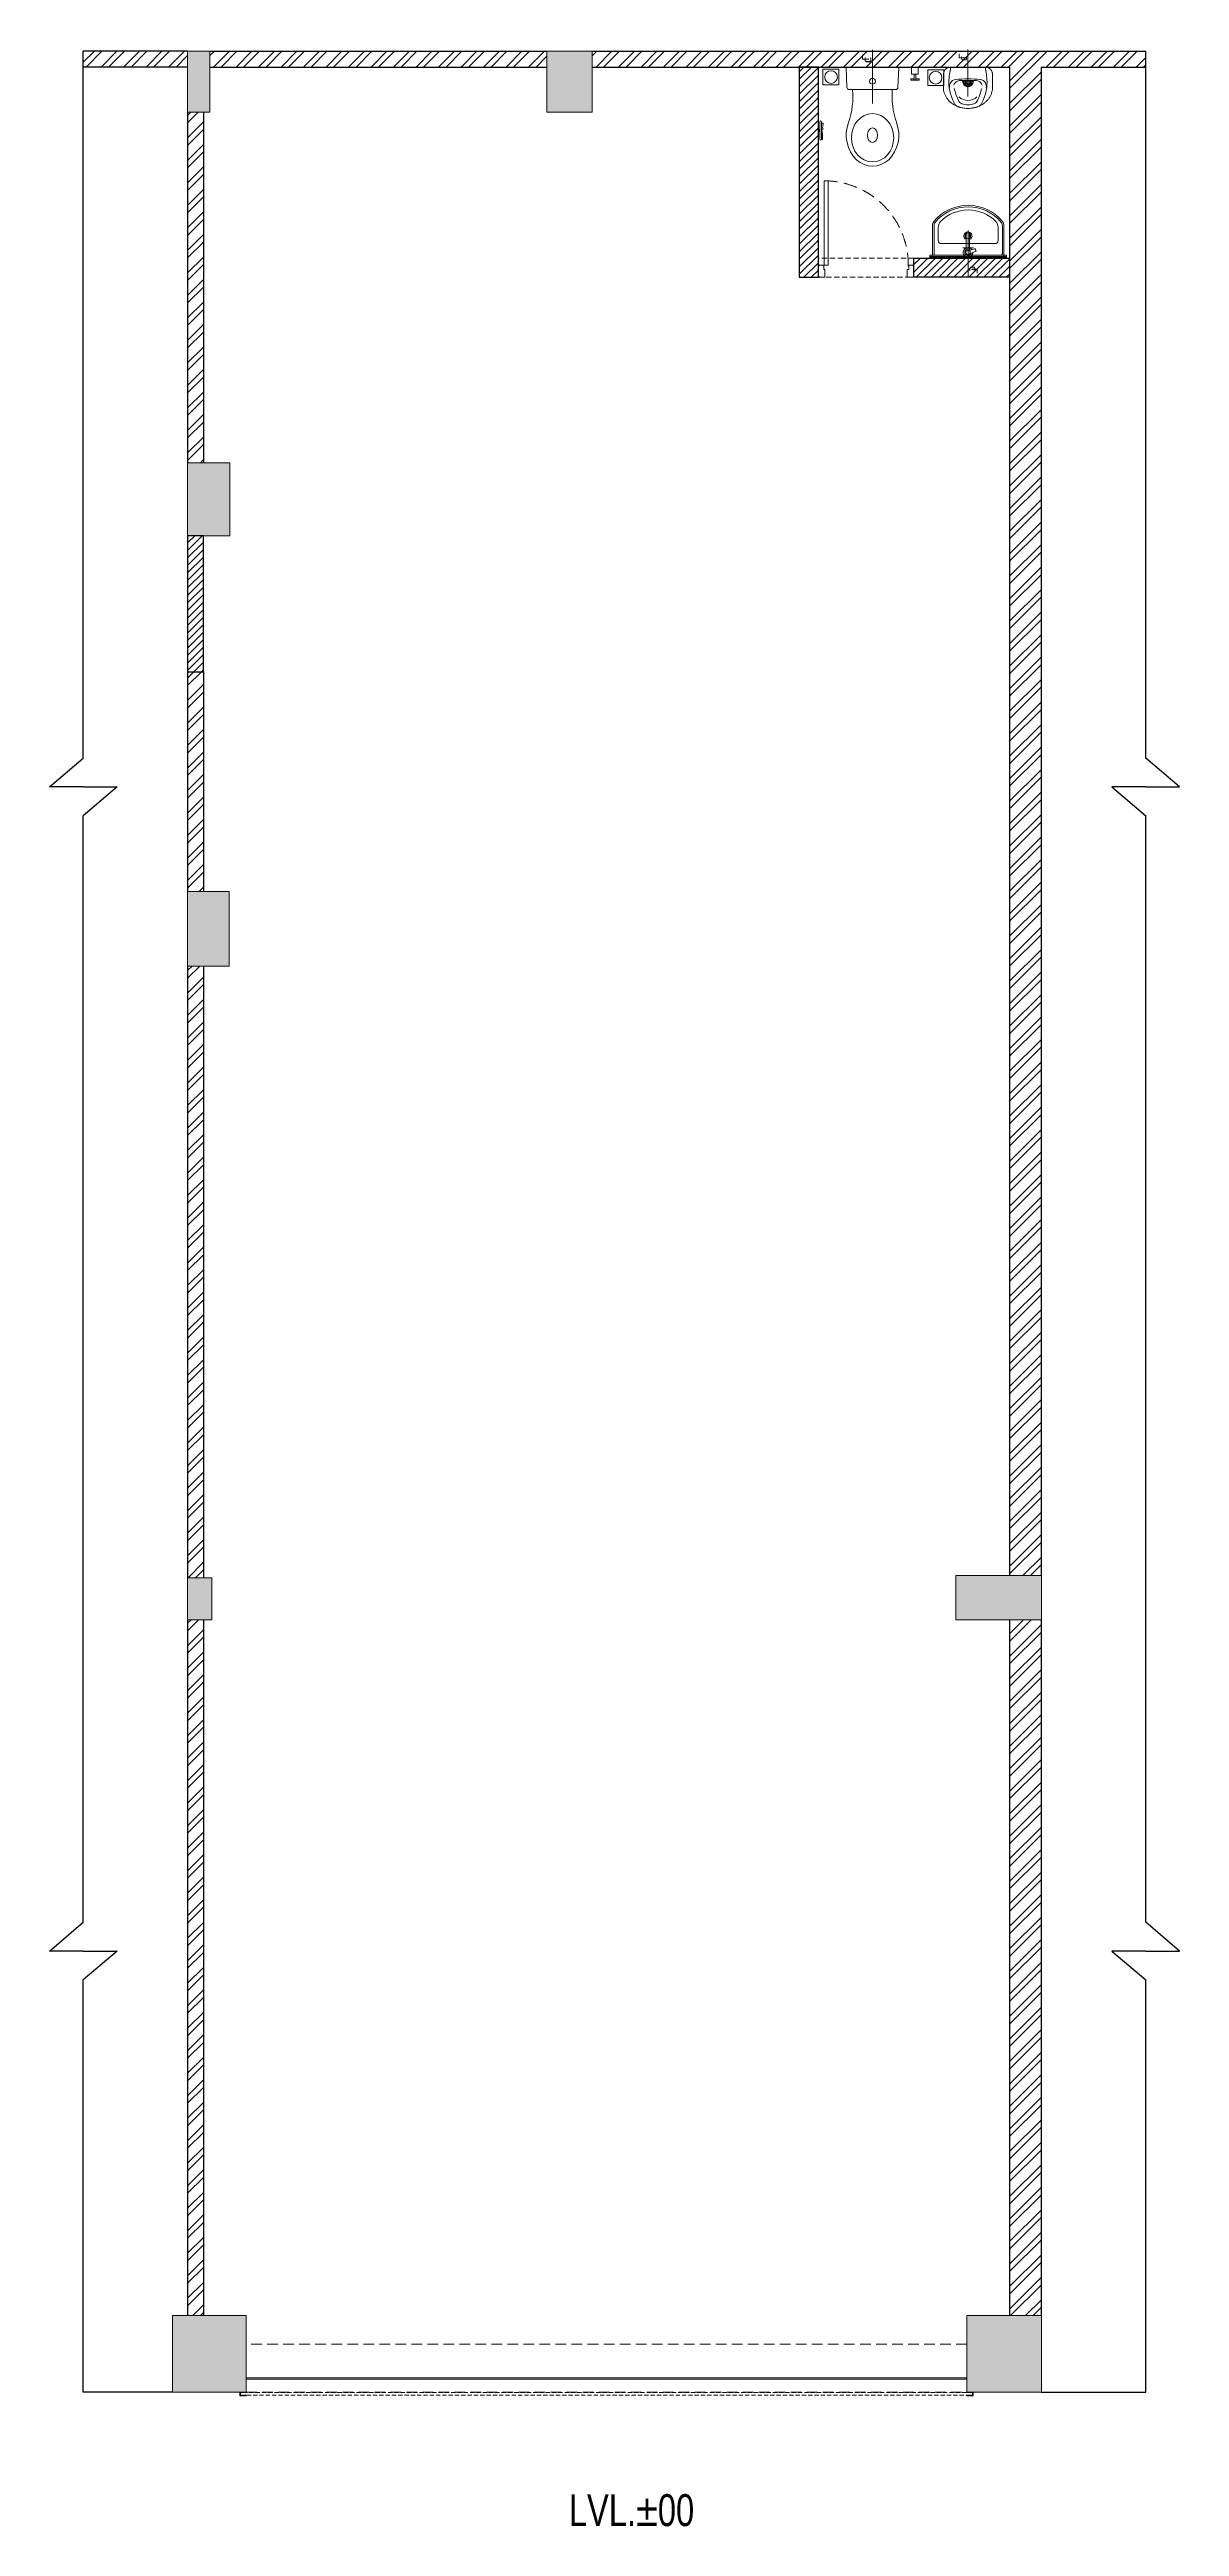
# Model space of a CAD drawing. Header units: feet. Extents: x -2633 to 6235, y -17660 to 1777.
import ezdxf

# ---------------------------------------------------------------- set-up
doc = ezdxf.new("R2010")
doc.units = ezdxf.units.FT
doc.header["$LTSCALE"] = 33
doc.header["$MEASUREMENT"] = 0
for name, pattern in [('a_p6_plan_L18$0$HIDDEN', [0.375, 0.25, -0.125]), ('CENTER', [2, 1.25, -0.25, 0.25, -0.25]), ('DOT2', [0.125, 0, -0.125]), ('HIDDEN', [9.525, 6.35, -3.175]), ('HIDDEN2', [4.7625, 3.175, -1.5875]), ('HIDDENX2', [0.75, 0.5, -0.25])]:
    doc.linetypes.add(name, pattern=pattern)
for name, color, linetype, lineweight in [('A-COL', 243, 'Continuous', 9), ('A-Glazing', 4, 'Continuous', 20), ('A-RCC', 10, 'Continuous', 0), ('A-shutter', 8, 'Continuous', 18), ('beam', 90, 'Continuous', 9), ('centerline-toilets', 2, 'CENTER', 13), ('column hatch', 5, 'Continuous', 0), ('Door', 2, 'Continuous', 13), ('ele', 252, 'Continuous', 13), ('Fhitting', 152, 'Continuous', 30), ('LENS-DOOR', 34, 'Continuous', 20), ('LENS_CURTAIN', 5, 'a_p6_plan_L18$0$HIDDEN', 9), ('LN-HATCH', 251, 'Continuous', 0), ('Mirror', 150, 'Continuous', 20), ('Panelling', 65, 'Continuous', 18), ('PARTITION', 22, 'Continuous', 30), ('rolling shutter', 1, 'Continuous', 5), ('Toilet', 5, 'Continuous', 9)]:
    doc.layers.add(name, color=color, linetype=linetype, lineweight=lineweight)
doc.layers.add('A-WALL', color=1, linetype='Continuous')
doc.styles.get("Standard").update_dxf_attribs({"font": 'GILC____.TTF'})
pattern_1 = [(225, (-6963588.64, 5278065.97), (88.2999593, -88.2999593), []), (225, (-6963647.5, 5278065.97), (88.2999593, -88.2999593), [])]

# ---------------------------------------------------------------- blocks, each defined once
blk = doc.blocks.new('*U8')
at = {"layer": 'A-shutter', "color": 5, "ltscale": 10}
for points in [[(41038450, -1561539), (41038450, -1561544), (41038405, -1561544), (41038405, -1561564), (41038450, -1561564), (41038450, -1561569), (41038400, -1561569), (41038400, -1561539)], [(41044105, -1561539), (41044105, -1561544), (41044150, -1561544), (41044150, -1561564), (41044105, -1561564), (41044105, -1561569), (41044155, -1561569), (41044155, -1561539)]]:
    blk.add_lwpolyline(points, close=True, dxfattribs=at)
at = {"layer": 'A-shutter', "color": 5, "linetype": 'HIDDENX2', "ltscale": 2}
blk.add_lwpolyline([(41038405, -1561544), (41038405, -1561564), (41044150, -1561564), (41044150, -1561544)], close=True, dxfattribs=at)
blk = doc.blocks.new('DLF-RSP-AR-CD-DWG-4DT-3113$0$X-TYPICAL TOILET UPPER FLOORS - 02$0$urinals')
at = {"layer": 'Toilet'}
for p, q in [((0, -16), (0, 8)), ((-46, -115), (46, -115)), ((0, -105), (0, -161))]:
    blk.add_line(p, q, dxfattribs=at)
blk.add_lwpolyline([(135, 0), (-135, 0, 0.036949), (-150, -116, 0.138094), (-100, -297, 0.221721), (-52, -318, 0.062656), (0, -325, 0.062656), (52, -318, 0.221721), (100, -297, 0.138094), (150, -116, 0.036949)], format="xyb", close=True, dxfattribs=at)
for centre, radius, start, end in [((-91, -153), 53.8, 148.4868, 188.6401), ((-94, -145), 47.1, 93.3708, 154.4824), ((-71, -150), 40.2, 106.7016, 169.725), ((414, -38), 538, 193.994, 204.5632), ((3, -1238), 1145, 90.1625, 95.0265), ((-51, -225), 119, 89.5454, 105.8857), ((0, -996), 891, 89.9918, 93.182), ((0, -115), 40, 167.428, 12.572), ((0, -115), 33, 164.1814, 15.8186), ((0, -115), 32, 163.6049, 16.3951), ((0, -115), 22.6, 155.6653, 24.3347), ((0, -115), 14.7, 139.9109, 40.0891), ((-3, -1238), 1145, 84.9735, 89.8375), ((0, -996), 891, 86.818, 90.0082), ((51, -225), 119, 74.1143, 90.4546), ((-414, -38), 538, 335.4368, 346.006), ((71, -150), 40.2, 10.275, 73.2984), ((94, -145), 47.1, 25.5176, 86.6292), ((91, -153), 53.8, 351.3599, 31.5132), ((-30, -241), 50, 204.5632, 250.4606), ((-2, -165), 97.6, 225, 270.9552), ((-2, -161), 135, 250.4606, 270.6492), ((2, -165), 97.6, 269.0448, 315), ((2, -161), 135, 269.3508, 289.5394), ((30, -241), 50, 289.5394, 335.4368)]:
    blk.add_arc(centre, radius, start, end, dxfattribs=at)
blk.add_open_spline([(135, 0), (105, 0), (76, 0), (-13, 0), (-73, 0), (-133, 0), (-133, 0), (-134, 0), (-134, 0), (-135, 0), (-135, 0), (-135, 0), (-135, 0), (-135, 0), (-135, 0), (-135, 0), (-135, 0), (-135, 0), (-135, 0), (-135, 0), (-135, 0), (-135, 0), (-135, 0), (-136, 0), (-136, 0), (-136, 0), (-137, 0), (-138, 0), (-138, 0), (-141, 0), (-142, 0), (-146, -1), (-149, -2), (-155, -3), (-158, -5), (-163, -7), (-166, -9), (-171, -13), (-173, -15), (-178, -19), (-180, -22), (-184, -27), (-185, -29), (-188, -35), (-189, -38), (-191, -43), (-191, -46), (-192, -50), (-192, -51), (-192, -52), (-192, -54), (-193, -56), (-193, -56), (-193, -57), (-193, -57), (-193, -57), (-193, -57), (-193, -57), (-193, -57), (-193, -57), (-193, -57), (-193, -58), (-193, -58), (-193, -58), (-193, -58), (-193, -58), (-193, -58), (-193, -58), (-193, -59), (-193, -59), (-193, -60), (-193, -61), (-193, -62), (-193, -65), (-193, -66), (-193, -72), (-193, -75), (-193, -86), (-193, -93), (-193, -114), (-193, -128), (-193, -146), (-193, -145), (-193, -149), (-193, -150), (-193, -154), (-193, -156), (-193, -159), (-193, -159), (-193, -159), (-193, -159), (-193, -160), (-193, -160), (-193, -160), (-193, -160), (-193, -160), (-193, -160), (-193, -160), (-193, -160), (-193, -160), (-193, -160), (-193, -160), (-193, -161), (-193, -161), (-193, -161), (-193, -162), (-193, -162), (-192, -164), (-192, -165), (-192, -168), (-192, -170), (-192, -176), (-191, -180), (-189, -191), (-188, -198), (-183, -212), (-180, -219), (-173, -233), (-169, -240), (-159, -253), (-154, -259), (-142, -271), (-136, -277), (-123, -287), (-115, -292), (-101, -301), (-93, -305), (-77, -311), (-69, -314), (-53, -319), (-44, -321), (-28, -323), (-20, -324), (-9, -325), (-7, -325), (-3, -325), (-1, -325), (2, -325), (4, -325), (8, -325), (11, -325), (21, -324), (27, -323), (42, -321), (50, -319), (67, -315), (75, -312), (92, -305), (100, -301), (115, -292), (123, -288), (136, -277), (143, -271), (155, -259), (160, -252), (170, -238), (174, -231), (181, -217), (184, -210), (188, -195), (190, -188), (191, -179), (191, -178), (192, -174), (192, -171), (192, -168), (192, -167), (192, -164), (192, -162), (192, -160), (192, -160), (192, -160), (192, -160), (192, -160), (192, -159), (192, -159), (192, -159), (192, -158), (192, -157), (192, -156), (192, -155), (192, -152), (192, -150), (192, -143), (192, -144), (192, -132), (192, -124), (192, -99), (192, -82), (192, -65), (192, -64), (192, -62), (192, -60), (192, -58), (192, -58), (192, -57), (192, -57), (192, -57), (192, -57), (192, -57), (192, -57), (192, -57), (192, -57), (192, -57), (192, -57), (192, -56), (192, -56), (192, -55), (192, -55), (192, -53), (192, -52), (192, -48), (191, -46), (190, -40), (189, -37), (186, -31), (184, -28), (180, -22), (178, -19), (173, -14), (170, -12), (164, -8), (161, -6), (155, -3), (151, -2), (145, -1), (142, 0), (137, 0), (136, 0), (135, 0)], degree=3, knots=[0, 0, 0, 0, 0.329607, 0.329607, 0.988822, 0.988822, 0.996691, 0.996691, 0.998638, 0.998638, 0.99992, 0.99992, 1.000227, 1.000227, 1.000534, 1.000534, 1.001148, 1.001148, 1.002375, 1.002375, 1.00483, 1.00483, 1.009739, 1.009739, 1.019558, 1.019558, 1.039196, 1.039196, 1.078472, 1.078472, 1.157024, 1.157024, 1.314128, 1.314128, 1.471232, 1.471232, 1.628335, 1.628335, 1.785439, 1.785439, 1.942543, 1.942543, 2.099647, 2.099647, 2.256751, 2.256751, 2.413855, 2.413855, 2.450944, 2.450944, 2.525122, 2.525122, 2.556641, 2.556641, 2.563699, 2.563699, 2.567479, 2.567479, 2.57001, 2.57001, 2.570783, 2.570783, 2.572328, 2.572328, 2.573873, 2.573873, 2.576964, 2.576964, 2.583145, 2.583145, 2.595507, 2.595507, 2.620232, 2.620232, 2.669681, 2.669681, 2.76858, 2.76858, 2.966376, 2.966376, 3.36197, 3.36197, 3.45996, 3.45996, 3.491387, 3.491387, 3.554241, 3.554241, 3.562213, 3.562213, 3.566829, 3.566829, 3.570018, 3.570018, 3.570684, 3.570684, 3.571294, 3.571294, 3.571904, 3.571904, 3.573124, 3.573124, 3.575564, 3.575564, 3.580444, 3.580444, 3.590203, 3.590203, 3.609723, 3.609723, 3.648762, 3.648762, 3.72684, 3.72684, 3.861362, 3.861362, 3.995884, 3.995884, 4.130406, 4.130406, 4.264928, 4.264928, 4.39945, 4.39945, 4.533972, 4.533972, 4.668494, 4.668494, 4.803016, 4.803016, 4.937539, 4.937539, 5.072061, 5.072061, 5.118026, 5.118026, 5.144558, 5.144558, 5.17109, 5.17109, 5.224154, 5.224154, 5.330281, 5.330281, 5.468863, 5.468863, 5.607445, 5.607445, 5.746027, 5.746027, 5.884609, 5.884609, 6.023191, 6.023191, 6.161773, 6.161773, 6.300355, 6.300355, 6.438937, 6.438937, 6.577519, 6.577519, 6.602876, 6.602876, 6.653589, 6.653589, 6.673028, 6.673028, 6.711906, 6.711906, 6.713712, 6.713712, 6.715518, 6.715518, 6.719129, 6.719129, 6.726351, 6.726351, 6.740796, 6.740796, 6.769686, 6.769686, 6.827466, 6.827466, 6.943027, 6.943027, 7.174147, 7.174147, 7.636387, 7.636387, 7.659394, 7.659394, 7.705407, 7.705407, 7.71212, 7.71212, 7.713128, 7.713128, 7.714137, 7.714137, 7.716153, 7.716153, 7.720185, 7.720185, 7.728249, 7.728249, 7.744378, 7.744378, 7.776636, 7.776636, 7.841152, 7.841152, 7.970184, 7.970184, 8.14844, 8.14844, 8.326696, 8.326696, 8.504953, 8.504953, 8.683209, 8.683209, 8.861465, 8.861465, 9.039722, 9.039722, 9.217978, 9.217978, 9.283185, 9.283185, 9.283185, 9.283185], dxfattribs=at)
blk = doc.blocks.new('jALI')
at = {"layer": 'Toilet', "ltscale": 5}
h = blk.add_hatch(dxfattribs=at)
h.set_pattern_fill('HEX', color=256, scale=50, angle=135, double=1)
h.set_pattern_definition([(135, (-344825.863, 460708.187), (-7.65465545, -7.65465545), [6.25, -12.5]), (255, (-344825.863, 460708.187), (10.4564538, -2.80179835), [6.25, -12.5]), (195, (-344830.282, 460712.606), (2.80179835, -10.4564538), [6.25, -12.5])])
edge = h.paths.add_edge_path()
edge.add_arc((-393188, 163648), 50, -90, 270)
blk.add_lwpolyline([(-393250, 163582), (-393126, 163582), (-393126, 163709), (-393250, 163709)], close=True, dxfattribs=at)
blk.add_circle((-393188, 163648), 50, dxfattribs=at)
blk = doc.blocks.new('Urinal')
at = {"layer": 'centerline-toilets', "linetype": 'HIDDEN', "ltscale": 10}
blk.add_line((0, 231), (0, -137), dxfattribs=at)
at = {"layer": 'Fhitting', "lineweight": 0, "ltscale": 0.5, "rotation": 180}
blk.add_blockref('DLF-RSP-AR-CD-DWG-4DT-3113$0$X-TYPICAL TOILET UPPER FLOORS - 02$0$urinals', (0, 0), dxfattribs=at)
at = {"layer": 'Fhitting', "lineweight": 0, "ltscale": 0.5, "xscale": -1, "rotation": 90}
blk.add_blockref('jALI', (163394, -393104), dxfattribs=at)
at = {"layer": 'centerline-toilets', "linetype": 'DOT2', "insert": (-31, -69), "char_height": 75, "width": 495.83, "attachment_point": 5, "rotation": 270}
blk.add_mtext('{\\fISOCPEUR|b0|i0|c0|p34;℄}', dxfattribs=at)
blk = doc.blocks.new('WC')
at = {"layer": 'centerline-toilets', "linetype": 'HIDDEN', "ltscale": 10}
blk.add_line((0, 286), (0, -135), dxfattribs=at)
at = {"layer": 'Toilet'}
for p, q in [((-419, 507), (-425, 507)), ((-425, 507), (-425, 489)), ((-419, 489), (-425, 489)), ((-419, 507), (-419, 489)), ((-419, 504), (-413, 504)), ((-419, 492), (-413, 492)), ((-413, 567), (-413, 429)), ((-401, 567), (-401, 429)), ((-206, 6), (-202, 157)), ((-200, 0), (200, 0)), ((181, 177), (-183, 177)), ((206, 6), (200, 157))]:
    blk.add_line(p, q, dxfattribs=at)
at = {"layer": 'Toilet', "ltscale": 100}
for p, q in [((366, 103), (300, 103)), ((300, 92), (300, 103)), ((326, 92), (300, 92)), ((307, 0), (307, 57)), ((359, 57), (307, 57)), ((326, 103), (326, 57)), ((340, 103), (340, 57)), ((366, 92), (340, 92)), ((359, 57), (359, 0)), ((366, 92), (366, 103)), ((359, 0), (307, 0))]:
    blk.add_line(p, q, dxfattribs=at)
at = {"layer": 'Toilet'}
blk.add_circle((0, 112), 22.9, dxfattribs=at)
for centre, radius, start, end in [((-407, 567), 6, 0, 180), ((-407, 429), 6, 180, 0), ((-776, 231), 622, 354.997, 19.0619), ((776, 226), 623, 160.5196, 184.5617), ((-200, 6), 5.72, 177.9546, 270), ((-182, 158), 19.3, 90.3509, 180.8981), ((180, 158), 19.3, 359.1019, 89.6491), ((200, 6), 5.72, 270, 2.0454)]:
    blk.add_arc(centre, radius, start, end, dxfattribs=at)
at = {"layer": 'Toilet', "extrusion": (0, 0, -1)}
for centre, major_axis, ratio, start_param, end_param in [((0, 534), (0, -245), 0.842028, 7.436326, 11.41323), ((0, 535), (0, -57.2), 0.7, 1.570796326794896, 7.853981633974482)]:
    blk.add_ellipse(centre, major_axis=major_axis, ratio=ratio, start_param=start_param, end_param=end_param, dxfattribs=at)
blk.add_ellipse((0, 555), major_axis=(0, -189), ratio=0.878788, dxfattribs=at)
at = {"layer": 'Toilet'}
blk.add_open_spline([(-401, 441), (-397, 441), (-384, 439), (-389, 459), (-396, 480), (-386, 478), (-386, 491), (-403, 487), (-385, 532), (-396, 547), (-391, 570), (-397, 569), (-401, 568)], degree=3, knots=[0, 0, 0, 0, 9.744972, 33.823887, 47.583551, 49.497915, 60.560502, 63.822284, 93.508019, 135.756925, 141.904352, 150.301906, 150.301906, 150.301906, 150.301906], dxfattribs=at)
at = {"layer": 'Fhitting', "lineweight": 0, "ltscale": 0.5, "rotation": 270}
blk.add_blockref('jALI', (-163973, -393109), dxfattribs=at)
at = {"layer": 'centerline-toilets', "linetype": 'DOT2', "insert": (-36, -57), "char_height": 85.83, "width": 567.4, "attachment_point": 5, "rotation": 270}
blk.add_mtext('{\\fISOCPEUR|b0|i0|c0|p34;℄}', dxfattribs=at)
blk = doc.blocks.new('*U9')
at = {"layer": 'LENS-DOOR'}
for p, q in [((547492, 1778574), (547492, 1779235)), ((547523, 1779235), (547492, 1779235)), ((547523, 1779235), (547523, 1778574)), ((547447, 1778569), (547452, 1778569)), ((547447, 1778484), (547447, 1778569)), ((547452, 1778574), (547489, 1778574)), ((547452, 1778569), (547452, 1778574)), ((547489, 1778540), (547489, 1778574)), ((547489, 1778540), (547499, 1778540)), ((547523, 1778574), (547492, 1778574)), ((547499, 1778479), (547499, 1778540)), ((548145, 1778479), (548145, 1778540)), ((548156, 1778540), (548145, 1778540)), ((548192, 1778574), (548156, 1778574)), ((548156, 1778540), (548156, 1778574)), ((548192, 1778569), (548192, 1778574)), ((548197, 1778569), (548192, 1778569)), ((548197, 1778484), (548197, 1778569)), ((547447, 1778484), (547452, 1778484)), ((547452, 1778479), (547452, 1778484)), ((547452, 1778479), (547499, 1778479)), ((548192, 1778479), (548145, 1778479)), ((548192, 1778479), (548192, 1778484)), ((548197, 1778484), (548192, 1778484))]:
    blk.add_line(p, q, dxfattribs=at)
at = {"layer": 'LENS-DOOR', "color": 7, "linetype": 'HIDDEN2', "extrusion": (0, 0, -1)}
blk.add_ellipse((547492, 1778574), major_axis=(661, 0), ratio=1, start_param=-1.570791, end_param=0.051209, dxfattribs=at)
blk = doc.blocks.new('Wash Basin')
at = {"layer": 'PARTITION', "lineweight": 9}
h = blk.add_hatch(dxfattribs=at)
h.set_pattern_fill('ANSI38', color=256, scale=70, angle=990, style=0, double=1)
h.set_pattern_definition([(315, (-64.7135, -33.325), (6.18718, 6.18718), []), (45, (-64.7135, -33.325), (6.18718, 18.56155), [21.875, -13.125])])
h.paths.add_polyline_path([(300, -22), (-300, -22), (-300, -34), (300, -34)])
at = {"layer": 'centerline-toilets', "linetype": 'HIDDEN', "ltscale": 10}
blk.add_line((0, -238), (0, 130), dxfattribs=at)
at = {"layer": 'Mirror', "ltscale": 0.5}
blk.add_lwpolyline([(-300, -34), (-300, -46), (300, -46), (300, -34)], close=True, dxfattribs=at)
at = {"layer": 'Panelling', "lineweight": 9}
blk.add_lwpolyline([(-300, -22), (-300, -34), (300, -34), (300, -22)], close=True, dxfattribs=at)
at = {"layer": 'Toilet', "ltscale": 100}
for p, q in [((-280, -32), (-280, -278)), ((-270, -22), (270, -22)), ((-268, -55), (-268, -278)), ((-258, -45), (258, -45)), ((-15, -89), (-15, -208)), ((11, -208), (11, -89)), ((268, -55), (268, -278)), ((280, -32), (280, -278))]:
    blk.add_line(p, q, dxfattribs=at)
blk.add_lwpolyline([(-235, -264, 0.191896), (-217, -309, 0.420236), (217, -309, 0.191896), (235, -264), (235, -161, 0.414214), (210, -136), (-210, -136, 0.414214), (-235, -161)], format="xyb", close=True, dxfattribs=at)
blk.add_lwpolyline([(41, -103), (-41, -103)], dxfattribs=at)
blk.add_lwpolyline([(23, -62), (58, -74, -0.414214), (61, -81), (58, -93, -0.414214), (50, -96), (16, -85)], format="xyb", dxfattribs=at)
for centre, radius in [((-2, -197), 22.5), ((-2, -67), 17.5)]:
    blk.add_circle(centre, radius, dxfattribs=at)
for centre, radius, start, end in [((-270, -32), 10, 90, 180), ((-258, -55), 10, 90, 180), ((-2, -197), 32.1, 113.0898, 66.246), ((-2, -197), 20.5, 128.0403, 237.2899), ((-2, -197), 20.5, 304.4733, 50.7332), ((258, -55), 10, 0, 90), ((270, -32), 10, 0, 90), ((-230, -278), 50, 180, 218.4461), ((0, -89), 348, 219.2826, 320.7174), ((-230, -278), 38, 180, 218.4461), ((0, -89), 336, 219.313, 320.687), ((230, -278), 38, 321.5539, 0), ((230, -278), 50, 321.5539, 0)]:
    blk.add_arc(centre, radius, start, end, dxfattribs=at)
for centre, major_axis, start_param, end_param in [((-2, -67), (0, 38.3), 4.720493, 9.081982), ((-2, -67), (-0.2, -25.6), 1.769108, 7.074098), ((-2, -67), (0, 38.3), 3.484555, 4.083576), ((-2, -208), (-9.04, 9.04), 0.785398, 3.926991)]:
    blk.add_ellipse(centre, major_axis=major_axis, ratio=1, start_param=start_param, end_param=end_param, dxfattribs=at)
at = {"layer": 'centerline-toilets', "linetype": 'DOT2', "insert": (33, 62), "char_height": 75, "width": 495.83, "attachment_point": 5, "rotation": 90}
blk.add_mtext('{\\fISOCPEUR|b0|i0|c0|p34;℄}', dxfattribs=at)

msp = doc.modelspace()

# ---------------------------------------------------------------- hatches: boundary and pattern name
at = {"layer": 'column hatch'}
h = msp.add_hatch(color=8, dxfattribs=at)
h.dxf.hatch_style = 1
h.paths.add_polyline_path([(1626, 1765), (1271, 1765), (1271, 1285), (1626, 1285)])
h.paths.add_polyline_path([(-1374, 1765), (-1549, 1765), (-1549, 1285), (-1374, 1285)])
h.paths.add_polyline_path([(-1219, -1465), (-1549, -1465), (-1549, -2040), (-1424, -2040), (-1219, -2040)])
h.paths.add_polyline_path([(-1224, -4830), (-1549, -4830), (-1549, -5415), (-1224, -5415)])
h.paths.add_polyline_path([(-1360, -10215), (-1549, -10215), (-1549, -10545), (-1360, -10545)])
h.paths.add_polyline_path([(5151, -10198), (4481, -10198), (4481, -10545), (5151, -10545)])
h.paths.add_polyline_path([(5151, -16005), (4566, -16005), (4566, -16605), (4721, -16605), (5151, -16605)])
h.paths.add_polyline_path([(-1089, -16005), (-1669, -16005), (-1669, -16605), (-1339, -16605), (-1089, -16605)])
at = {"layer": 'LN-HATCH'}
h = msp.add_hatch(dxfattribs=at)
h.set_pattern_fill('ANSI32', color=256, scale=333, angle=180)
h.set_pattern_definition(pattern_1)
h.paths.add_polyline_path([(1271, 1640), (1271, 1765), (-1374, 1765), (-1374, 1640)])
h.paths.add_polyline_path([(-1549, 1640), (-1549, 1765), (-2368, 1765), (-2368, 1640)])
h = msp.add_hatch(dxfattribs=at)
h.set_pattern_fill('ANSI32', color=256, scale=333, angle=180)
h.set_pattern_definition(pattern_1)
h.paths.add_polyline_path([(5151, -10545), (4901, -10545), (4901, -16005), (5151, -16005)])
h.paths.add_polyline_path([(-1424, -10545), (-1549, -10545), (-1549, -16005), (-1424, -16005)])
h.paths.add_polyline_path([(-1424, -5415), (-1549, -5415), (-1549, -10215), (-1424, -10215)])
h.paths.add_polyline_path([(-1424, -3105), (-1549, -3105), (-1549, -4830), (-1424, -4830)])
h.paths.add_polyline_path([(-1424, 1285), (-1549, 1285), (-1549, -1465), (-1424, -1465)])
h.paths.add_polyline_path([(1626, 1640), (4901, 1640), (4901, -10198), (5151, -10198), (5151, -10190), (5151, 1640), (5970, 1640), (5970, 1765), (5151, 1765), (1626, 1765)])
h = msp.add_hatch(dxfattribs=at)
h.set_pattern_fill('ANSI31', color=256, scale=333, angle=180)
h.paths.add_polyline_path([(3251, -10), (3401, -10), (3401, 1640), (3251, 1640)])
h.paths.add_polyline_path([(4151, 140), (4901, 140), (4901, -10), (4151, -10)])
h = msp.add_hatch(dxfattribs=at)
h.set_pattern_fill('ANSI31', color=256, scale=333, angle=180)
h.set_pattern_definition([(225, (-6963588.635, 5278065.968), (29.43331977, -29.43331977), [])])
h.paths.add_polyline_path([(-1549, -3105), (-1424, -3105), (-1424, -2040), (-1549, -2040)])

# ---------------------------------------------------------------- linework, layer by layer
at = {"layer": 'A-COL'}
for p, q in [((-1374, 1765), (-1549, 1765)), ((-1549, 1285), (-1549, 1765)), ((-1374, 1285), (-1374, 1765)), ((1271, 1285), (1271, 1765)), ((1271, 1765), (1626, 1765)), ((1626, 1285), (1626, 1765)), ((-1374, 1285), (-1549, 1285)), ((1271, 1285), (1626, 1285)), ((-1549, -1465), (-1219, -1465)), ((-1549, -1465), (-1549, -2040)), ((-1219, -1465), (-1219, -2040)), ((-1549, -2040), (-1424, -2040)), ((-1424, -2040), (-1219, -2040)), ((-1224, -4830), (-1549, -4830)), ((-1549, -5415), (-1549, -4830)), ((-1224, -5415), (-1224, -4830)), ((-1549, -5415), (-1224, -5415)), ((-1360, -10215), (-1549, -10215)), ((-1549, -10545), (-1549, -10215)), ((-1360, -10545), (-1360, -10215)), ((4481, -10545), (4481, -10198)), ((4481, -10198), (5151, -10198)), ((5151, -10545), (5151, -10190)), ((-1549, -10545), (-1360, -10545)), ((5151, -10545), (4481, -10545)), ((-1669, -16005), (-1669, -16605)), ((-1089, -16005), (-1669, -16005)), ((-1549, -16005), (-1089, -16005)), ((-1089, -16005), (-1089, -16605)), ((-1089, -16005), (-1089, -16605)), ((4566, -16005), (4566, -16605)), ((5151, -16005), (4566, -16005)), ((5151, -16005), (5151, -16605)), ((-1669, -16605), (-1339, -16605)), ((-1419, -16605), (-1549, -16605)), ((-1089, -16605), (-1419, -16605)), ((-1339, -16605), (-1089, -16605)), ((4571, -16605), (5151, -16605))]:
    msp.add_line(p, q, dxfattribs=at)
at = {"layer": 'A-Glazing'}
msp.add_lwpolyline([(-1089, -16493), (4566, -16493), (4566, -16505), (-1089, -16505)], close=True, dxfattribs=at)
at = {"layer": 'A-WALL'}
for p, q in [((-2368, -3783), (-2368, 1765)), ((-1549, 1765), (-2368, 1765)), ((-1374, 1765), (1271, 1765)), ((1626, 1765), (5151, 1765)), ((5151, 1765), (5970, 1765)), ((5970, -3783), (5970, 1765)), ((-1549, 1640), (-2368, 1640)), ((-1374, 1640), (1271, 1640)), ((1626, 1640), (3276, 1640)), ((3276, 1640), (4901, 1640)), ((4901, 1640), (4901, 15)), ((5151, -10198), (5151, 1640)), ((5151, 1640), (5970, 1640)), ((-1549, 1285), (-1549, -1465)), ((-1424, 1285), (-1424, -1465)), ((4901, 15), (4901, -10195)), ((-1549, -3105), (-1424, -3105)), ((-1549, -3105), (-1549, -4830)), ((-1424, -3105), (-1424, -4830)), ((-2633, -4009), (-2368, -3783)), ((6235, -4009), (5970, -3783)), ((-2368, -4009), (-2633, -4009)), ((-2368, -4009), (-2103, -4009)), ((-2103, -4009), (-2368, -4235)), ((5970, -4009), (5705, -4009)), ((5705, -4009), (5970, -4235)), ((5970, -4009), (6235, -4009)), ((-2368, -12919), (-2368, -4235)), ((5970, -12919), (5970, -4235)), ((-1549, -5415), (-1549, -10215)), ((-1424, -5415), (-1424, -10215)), ((-1549, -10545), (-1549, -16005)), ((-1424, -10545), (-1424, -16005)), ((4901, -10545), (4901, -16005)), ((5151, -16005), (5151, -10545)), ((-2633, -13145), (-2368, -12919)), ((6235, -13145), (5970, -12919)), ((-2368, -13145), (-2633, -13145)), ((-2368, -13145), (-2103, -13145)), ((-2103, -13145), (-2368, -13371)), ((5970, -13145), (5705, -13145)), ((5705, -13145), (5970, -13371)), ((5970, -13145), (6235, -13145)), ((-2368, -16605), (-2368, -13371)), ((5970, -16605), (5970, -13371)), ((-1669, -16605), (-2368, -16605)), ((5151, -16605), (5970, -16605))]:
    msp.add_line(p, q, dxfattribs=at)
for points in [[(3251, -10), (3401, -10), (3401, 1640), (3251, 1640)], [(4151, 140), (4901, 140), (4901, -10), (4151, -10)], [(-1549, -3105), (-1424, -3105), (-1424, -2040), (-1549, -2040)]]:
    msp.add_lwpolyline(points, close=True, dxfattribs=at)
at = {"layer": 'beam', "linetype": 'HIDDEN', "ltscale": 0.4}
msp.add_lwpolyline([(4566, -16230), (-1089, -16230), (-1089, -16605), (4566, -16605)], close=True, dxfattribs=at)
at = {"layer": 'LENS_CURTAIN', "ltscale": 5}
msp.add_lwpolyline([(4151, 140), (3401, 140), (3401, -10), (4151, -10)], close=True, dxfattribs=at)

# ---------------------------------------------------------------- block references
at = {"layer": 'Door'}
msp.add_blockref('*U9', (-544046, -1778488), dxfattribs=at)
at = {"layer": 'ele', "color": 0, "lineweight": -2, "xscale": -1, "rotation": 180}
for name, p in [('WC', (3826, 1640)), ('Urinal', (4575, 1640)), ('Wash Basin', (4577, 118))]:
    msp.add_blockref(name, p, dxfattribs=at)
at = {"layer": 'rolling shutter'}
msp.add_blockref('*U8', (-41039539, 1544934), dxfattribs=at)

# ---------------------------------------------------------------- texts
at = {"layer": 'A-RCC', "lineweight": 0, "insert": (1299, -17407), "char_height": 250, "attachment_point": 1}
msp.add_mtext_dynamic_manual_height_columns('{\\W2.017595; }LVL.±00', width=8350.47, gutter_width=1, heights=[0], dxfattribs=at)

doc.saveas('drawing.dxf')
